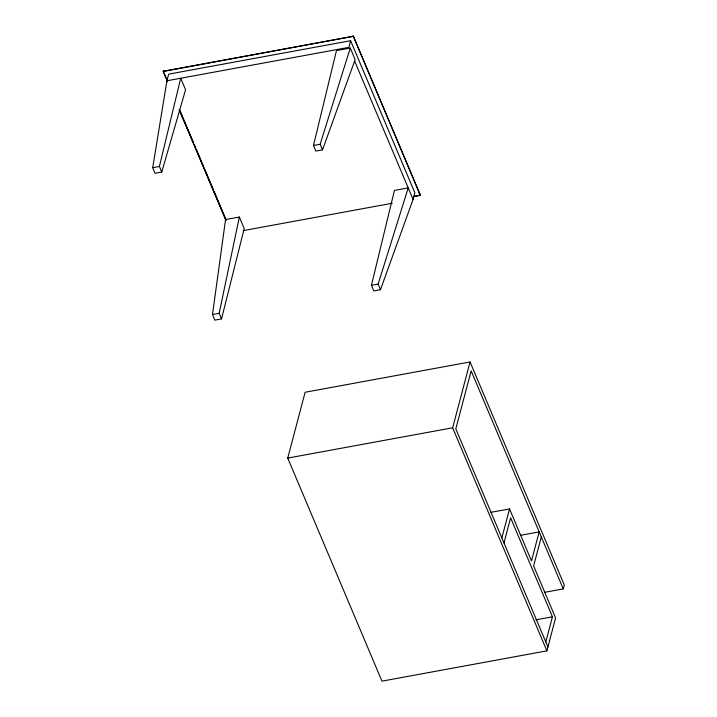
<?xml version="1.0" encoding="UTF-8"?>
<svg xmlns="http://www.w3.org/2000/svg" width="717" height="717" viewBox="0 0 717 717"><rect width="100%" height="100%" fill="white"/><g stroke="black" fill="none" stroke-linecap="round" stroke-linejoin="round"><path stroke-width="1.08" d="M352.845 36.137L353.302 35.877L420.305 195.4L413.718 196.619M212.492 314.53L225.559 219.563L239.344 217.036L244.21 228.553L221.544 318.895L214.849 320.123L212.492 314.53L219.178 313.302L239.344 217.036M161.755 172.044L159.398 166.452L180.711 78.252L185.578 89.768L161.755 172.044L155.069 173.272L152.712 167.679L166.927 80.779L168.683 74.138L350.604 40.708L414.838 192.765L413.082 199.416L380.485 289.695L373.799 290.923L371.433 285.33L394.431 190.426L408.215 187.899L378.128 284.102L380.485 289.695M313.481 145.479L336.479 50.575L350.263 48.039L355.13 59.565L322.533 149.844L315.847 151.072L313.481 145.479L320.167 144.251L350.263 48.039M167.563 81.81L163.207 71.494L163.852 70.687L165.914 70.66M350.604 40.708L348.847 47.358L166.927 80.779M167.204 80.483L163.288 71.207L353.293 36.298L163.207 71.494M541.29 536.89L533.618 565.919L555.594 617.929L546.892 650.848L381.964 681.15L287.732 458.091L305.128 392.253L470.056 361.951L564.288 585.009L563.266 588.899L544.57 592.332M420.305 195.4L419.033 192.792M546.892 650.848L452.66 427.798L470.056 361.951M501.864 537.938L509.536 508.909L490.84 512.341M503.979 542.939L510.621 517.808L552.448 616.808L545.807 641.948M152.712 167.679L159.398 166.452M413.799 196.324L420.386 195.114L353.293 36.298M243.215 230.623L392.262 203.243M371.433 285.33L378.128 284.102M287.732 458.091L452.66 427.798M520.479 535.321L539.175 531.889L531.503 560.909L509.536 508.909M535.957 619.838L552.448 616.808M354.485 60.721L413.082 199.416M563.266 588.899L471.15 370.859L455.806 428.909L547.922 646.958M320.167 144.251L322.533 149.844M179.842 110.391L193.348 142.36M194.217 144.431L195.526 147.523M196.395 149.584L201.19 160.931M202.06 162.992L203.368 166.084M204.237 168.145L213.388 189.799M214.258 191.86L226.025 219.707M179.77 110.687L225.945 220.002M179.08 109.549L225.954 220.513M219.178 313.302L221.544 318.895"/></g></svg>
